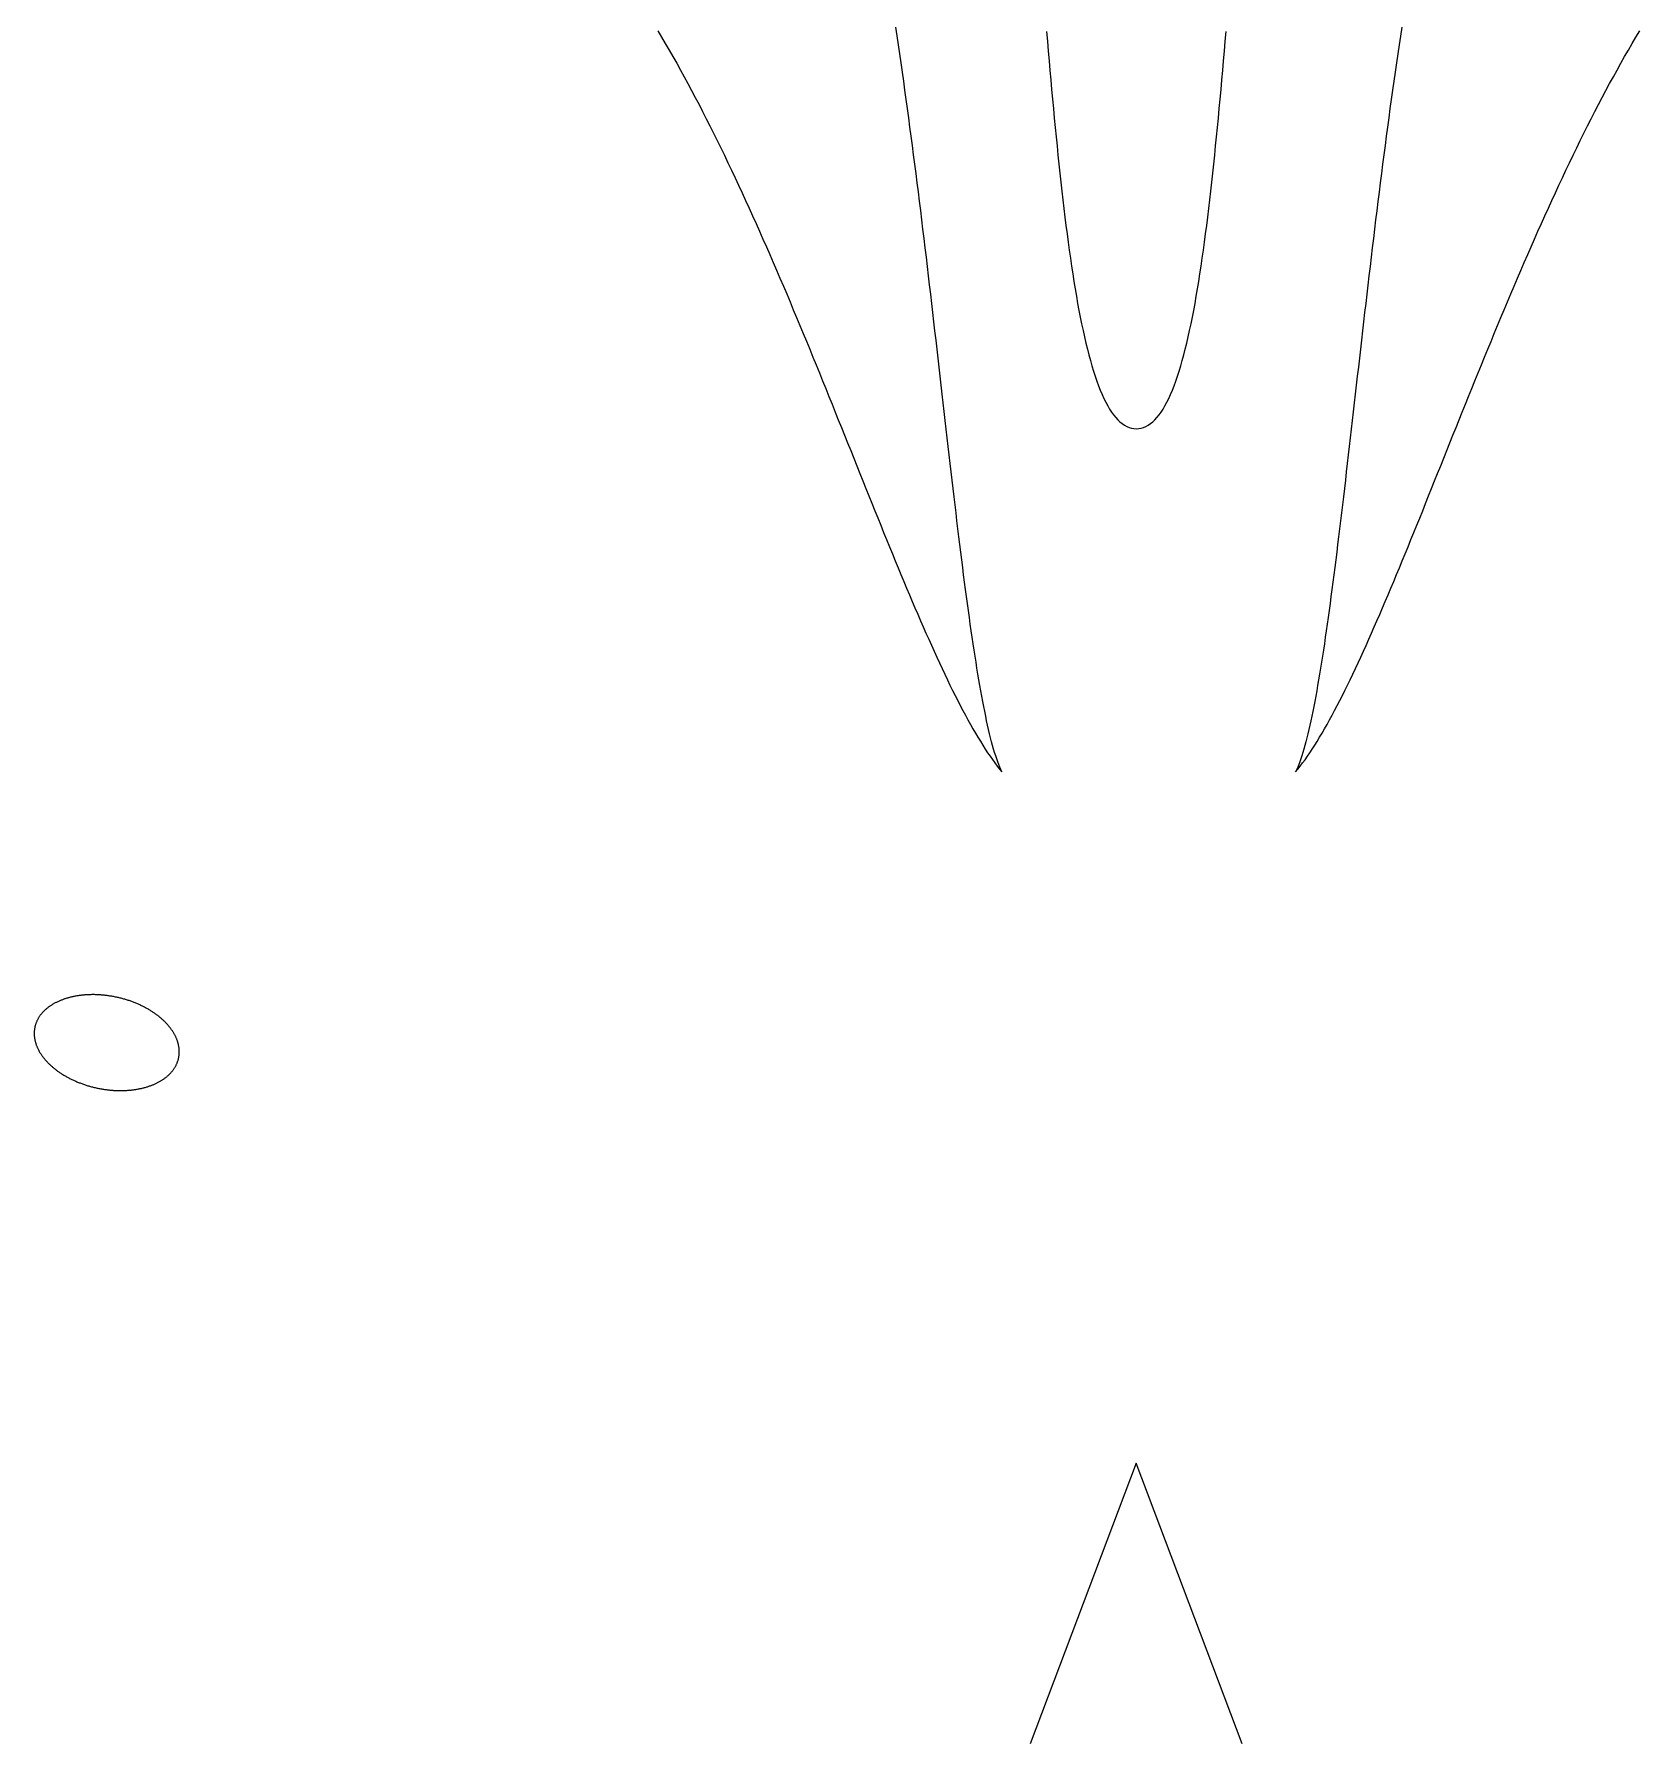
# Model space of a CAD drawing. Extents: x 5 to 105, y 2 to 136.
# Drawn here: x 48.6 to 57.93, y 37.06 to 46.99 of the extents above; entities that cross this region are included whole.
import ezdxf

# ---------------------------------------------------------------- set-up
doc = ezdxf.new("R2010")
doc.units = 0
doc.layers.get('0').update_dxf_attribs({"linetype": 'CONTINUOUS'})

msp = doc.modelspace()

# ---------------------------------------------------------------- linework, layer by layer
at = {"color": 7}
msp.add_lwpolyline([(48.6047, 41.2227), (48.6047, 41.2227)], close=True, dxfattribs=at)
msp.add_lwpolyline([(55.6211, 37.0581), (55.0055, 38.6896), (54.3899, 37.0581)], dxfattribs=at)
for points in [[(52.2248, 47.0135, 0), (52.2471, 46.9766, 0), (52.2692, 46.9393, 0), (52.2913, 46.9015, 0), (52.3133, 46.8633, 0), (52.3352, 46.8247, 0), (52.357, 46.7857, 0), (52.3788, 46.7463, 0), (52.4005, 46.7065, 0), (52.422, 46.6664, 0), (52.4436, 46.6259, 0), (52.465, 46.585, 0), (52.4863, 46.5438, 0), (52.5076, 46.5023, 0), (52.5288, 46.4605, 0), (52.5499, 46.4183, 0), (52.5709, 46.3759, 0), (52.5919, 46.3332, 0), (52.6127, 46.2902, 0), (52.6335, 46.247, 0), (52.6542, 46.2035, 0), (52.6748, 46.1598, 0), (52.6954, 46.1159, 0), (52.7158, 46.0718, 0), (52.7362, 46.0275, 0), (52.7565, 45.983, 0), (52.7767, 45.9383, 0), (52.7969, 45.8934, 0), (52.817, 45.8484, 0), (52.8369, 45.8033, 0), (52.8568, 45.758, 0), (52.8767, 45.7126, 0), (52.8964, 45.6671, 0), (52.9161, 45.6216, 0), (52.9357, 45.5759, 0), (52.9552, 45.5301, 0), (52.9746, 45.4843, 0), (52.994, 45.4385, 0), (53.0132, 45.3926, 0), (53.0324, 45.3467, 0), (53.0515, 45.3008, 0), (53.0706, 45.2549, 0), (53.0895, 45.209, 0), (53.1084, 45.1631, 0), (53.1272, 45.1172, 0), (53.1459, 45.0714, 0), (53.1646, 45.0256, 0), (53.1832, 44.98, 0), (53.2016, 44.9343, 0), (53.2201, 44.8888, 0), (53.2384, 44.8434, 0), (53.2566, 44.7981, 0), (53.2748, 44.7529, 0), (53.2929, 44.7079, 0), (53.3109, 44.663, 0), (53.3289, 44.6182, 0), (53.3467, 44.5737, 0), (53.3645, 44.5293, 0), (53.3822, 44.4851, 0), (53.3999, 44.4411, 0), (53.4174, 44.3974, 0), (53.4349, 44.3538, 0), (53.4523, 44.3105, 0), (53.4696, 44.2675, 0), (53.4869, 44.2247, 0), (53.5041, 44.1822, 0), (53.5211, 44.14, 0), (53.5382, 44.098, 0), (53.5551, 44.0564, 0), (53.572, 44.0151, 0), (53.5888, 43.9742, 0), (53.6055, 43.9336, 0), (53.6221, 43.8933, 0), (53.6387, 43.8534, 0), (53.6551, 43.8139, 0), (53.6715, 43.7748, 0), (53.6879, 43.736, 0), (53.7041, 43.6977, 0), (53.7203, 43.6598, 0), (53.7364, 43.6224, 0), (53.7524, 43.5854, 0), (53.7684, 43.5488, 0), (53.7843, 43.5128, 0), (53.8001, 43.4772, 0), (53.8158, 43.4421, 0), (53.8314, 43.4075, 0), (53.847, 43.3734, 0), (53.8625, 43.3398, 0), (53.8779, 43.3068, 0), (53.8933, 43.2744, 0), (53.9085, 43.2425, 0), (53.9237, 43.2112, 0), (53.9389, 43.1804, 0), (53.9539, 43.1503, 0), (53.9689, 43.1208, 0), (53.9838, 43.0919, 0), (53.9986, 43.0636, 0), (54.0133, 43.0359, 0), (54.028, 43.009, 0), (54.0426, 42.9826, 0), (54.0571, 42.957, 0), (54.0716, 42.9321, 0), (54.086, 42.9078, 0), (54.1003, 42.8843, 0), (54.1145, 42.8615, 0), (54.1287, 42.8394, 0), (54.1427, 42.8181, 0), (54.1567, 42.7975, 0), (54.1707, 42.7777, 0), (54.1845, 42.7587, 0), (54.1983, 42.7405, 0), (54.212, 42.7231, 0), (54.2257, 42.7065, 0)], [(54.2257, 42.7065, 0), (54.2195, 42.7196, 0), (54.2134, 42.7337, 0), (54.2074, 42.7489, 0), (54.2013, 42.765, 0), (54.1953, 42.7821, 0), (54.1894, 42.8002, 0), (54.1834, 42.8192, 0), (54.1775, 42.8391, 0), (54.1717, 42.86, 0), (54.1658, 42.8818, 0), (54.16, 42.9044, 0), (54.1542, 42.928, 0), (54.1484, 42.9524, 0), (54.1427, 42.9777, 0), (54.1369, 43.0038, 0), (54.1312, 43.0308, 0), (54.1255, 43.0586, 0), (54.1199, 43.0872, 0), (54.1142, 43.1165, 0), (54.1086, 43.1467, 0), (54.103, 43.1777, 0), (54.0974, 43.2094, 0), (54.0918, 43.2418, 0), (54.0862, 43.275, 0), (54.0806, 43.3089, 0), (54.0751, 43.3435, 0), (54.0695, 43.3788, 0), (54.064, 43.4148, 0), (54.0584, 43.4514, 0), (54.0529, 43.4887, 0), (54.0474, 43.5267, 0), (54.0419, 43.5653, 0), (54.0364, 43.6045, 0), (54.0308, 43.6443, 0), (54.0253, 43.6847, 0), (54.0198, 43.7257, 0), (54.0143, 43.7672, 0), (54.0088, 43.8093, 0), (54.0033, 43.852, 0), (53.9977, 43.8952, 0), (53.9922, 43.9389, 0), (53.9867, 43.9831, 0), (53.9811, 44.0278, 0), (53.9756, 44.073, 0), (53.97, 44.1187, 0), (53.9644, 44.1648, 0), (53.9588, 44.2114, 0), (53.9532, 44.2584, 0), (53.9476, 44.3058, 0), (53.942, 44.3536, 0), (53.9363, 44.4018, 0), (53.9306, 44.4504, 0), (53.9249, 44.4993, 0), (53.9192, 44.5486, 0), (53.9135, 44.5983, 0), (53.9078, 44.6483, 0), (53.902, 44.6986, 0), (53.8962, 44.7492, 0), (53.8904, 44.8001, 0), (53.8845, 44.8513, 0), (53.8786, 44.9027, 0), (53.8727, 44.9544, 0), (53.8668, 45.0064, 0), (53.8608, 45.0585, 0), (53.8548, 45.1109, 0), (53.8488, 45.1635, 0), (53.8427, 45.2163, 0), (53.8366, 45.2693, 0), (53.8305, 45.3224, 0), (53.8243, 45.3757, 0), (53.8181, 45.4291, 0), (53.8118, 45.4827, 0), (53.8055, 45.5363, 0), (53.7992, 45.5901, 0), (53.7928, 45.644, 0), (53.7864, 45.6979, 0), (53.7799, 45.7519, 0), (53.7734, 45.806, 0), (53.7669, 45.8601, 0), (53.7603, 45.9142, 0), (53.7536, 45.9684, 0), (53.7469, 46.0225, 0), (53.7402, 46.0767, 0), (53.7333, 46.1308, 0), (53.7265, 46.1849, 0), (53.7196, 46.2389, 0), (53.7126, 46.2929, 0), (53.7056, 46.3468, 0), (53.6985, 46.4006, 0), (53.6913, 46.4544, 0), (53.6841, 46.508, 0), (53.6769, 46.5615, 0), (53.6695, 46.6148, 0), (53.6621, 46.668, 0), (53.6547, 46.7211, 0), (53.6472, 46.774, 0), (53.6396, 46.8267, 0), (53.6319, 46.8791, 0), (53.6242, 46.9314, 0), (53.6164, 46.9835, 0), (53.6085, 47.0353, 0)], [(54.485, 47.0092, 0), (54.4899, 46.9526, 0), (54.4948, 46.8961, 0), (54.4997, 46.8398, 0), (54.5046, 46.7837, 0), (54.5096, 46.7278, 0), (54.5147, 46.6721, 0), (54.5197, 46.6167, 0), (54.5248, 46.5615, 0), (54.53, 46.5067, 0), (54.5352, 46.4522, 0), (54.5405, 46.398, 0), (54.5459, 46.3443, 0), (54.5513, 46.2909, 0), (54.5568, 46.238, 0), (54.5624, 46.1856, 0), (54.568, 46.1336, 0), (54.5738, 46.0822, 0), (54.5796, 46.0312, 0), (54.5855, 45.9809, 0), (54.5916, 45.9311, 0), (54.5977, 45.882, 0), (54.604, 45.8334, 0), (54.6103, 45.7856, 0), (54.6168, 45.7384, 0), (54.6234, 45.6919, 0), (54.6301, 45.6462, 0), (54.637, 45.6012, 0), (54.6439, 45.557, 0), (54.6511, 45.5136, 0), (54.6583, 45.4711, 0), (54.6658, 45.4294, 0), (54.6733, 45.3886, 0), (54.681, 45.3488, 0), (54.6889, 45.3098, 0), (54.697, 45.2718, 0), (54.7052, 45.2348, 0), (54.7136, 45.1989, 0), (54.7222, 45.1639, 0), (54.7309, 45.13, 0), (54.7398, 45.0973, 0), (54.749, 45.0656, 0), (54.7583, 45.035, 0), (54.7678, 45.0057, 0), (54.7776, 44.9775, 0), (54.7875, 44.9505, 0), (54.7976, 44.9248, 0), (54.808, 44.9003, 0), (54.8186, 44.8771, 0), (54.8294, 44.8552, 0), (54.8405, 44.8347, 0), (54.8517, 44.8155, 0), (54.8633, 44.7977, 0), (54.875, 44.7814, 0), (54.887, 44.7665, 0), (54.8993, 44.753, 0), (54.9118, 44.741, 0), (54.9246, 44.7306, 0), (54.9376, 44.7216, 0), (54.9509, 44.7143, 0), (54.9645, 44.7085, 0), (54.9784, 44.7044, 0), (54.9925, 44.7019, 0), (55.0069, 44.701, 0)], [(55.0069, 44.701, 0), (55.0214, 44.7019, 0), (55.0355, 44.7044, 0), (55.0494, 44.7085, 0), (55.0629, 44.7143, 0), (55.0762, 44.7216, 0), (55.0893, 44.7306, 0), (55.1021, 44.741, 0), (55.1146, 44.753, 0), (55.1268, 44.7665, 0), (55.1388, 44.7814, 0), (55.1506, 44.7977, 0), (55.1621, 44.8155, 0), (55.1734, 44.8347, 0), (55.1844, 44.8552, 0), (55.1952, 44.8771, 0), (55.2058, 44.9003, 0), (55.2162, 44.9248, 0), (55.2264, 44.9505, 0), (55.2363, 44.9775, 0), (55.246, 45.0057, 0), (55.2555, 45.035, 0), (55.2649, 45.0656, 0), (55.274, 45.0973, 0), (55.2829, 45.13, 0), (55.2917, 45.1639, 0), (55.3003, 45.1989, 0), (55.3087, 45.2348, 0), (55.3169, 45.2718, 0), (55.3249, 45.3098, 0), (55.3328, 45.3488, 0), (55.3405, 45.3886, 0), (55.3481, 45.4294, 0), (55.3555, 45.4711, 0), (55.3628, 45.5136, 0), (55.3699, 45.557, 0), (55.3769, 45.6012, 0), (55.3837, 45.6462, 0), (55.3905, 45.6919, 0), (55.3971, 45.7384, 0), (55.4035, 45.7856, 0), (55.4099, 45.8334, 0), (55.4161, 45.882, 0), (55.4223, 45.9311, 0), (55.4283, 45.9809, 0), (55.4342, 46.0312, 0), (55.4401, 46.0822, 0), (55.4458, 46.1336, 0), (55.4515, 46.1856, 0), (55.457, 46.238, 0), (55.4625, 46.2909, 0), (55.468, 46.3443, 0), (55.4733, 46.398, 0), (55.4786, 46.4522, 0), (55.4838, 46.5067, 0), (55.489, 46.5615, 0), (55.4941, 46.6167, 0), (55.4992, 46.6721, 0), (55.5042, 46.7278, 0), (55.5092, 46.7837, 0), (55.5142, 46.8398, 0), (55.5191, 46.8961, 0), (55.524, 46.9526, 0), (55.5289, 47.0092, 0)], [(56.5496, 47.0352, 0), (56.5418, 46.9833, 0), (56.534, 46.9313, 0), (56.5262, 46.879, 0), (56.5186, 46.8265, 0), (56.511, 46.7738, 0), (56.5035, 46.7209, 0), (56.496, 46.6679, 0), (56.4886, 46.6147, 0), (56.4813, 46.5613, 0), (56.474, 46.5078, 0), (56.4668, 46.4542, 0), (56.4597, 46.4005, 0), (56.4526, 46.3467, 0), (56.4455, 46.2928, 0), (56.4386, 46.2388, 0), (56.4317, 46.1847, 0), (56.4248, 46.1307, 0), (56.418, 46.0765, 0), (56.4112, 46.0224, 0), (56.4045, 45.9682, 0), (56.3979, 45.9141, 0), (56.3913, 45.86, 0), (56.3847, 45.8058, 0), (56.3782, 45.7518, 0), (56.3717, 45.6978, 0), (56.3653, 45.6438, 0), (56.3589, 45.59, 0), (56.3526, 45.5362, 0), (56.3463, 45.4825, 0), (56.34, 45.429, 0), (56.3338, 45.3755, 0), (56.3276, 45.3222, 0), (56.3215, 45.2691, 0), (56.3154, 45.2161, 0), (56.3093, 45.1634, 0), (56.3033, 45.1108, 0), (56.2973, 45.0584, 0), (56.2913, 45.0062, 0), (56.2854, 44.9543, 0), (56.2795, 44.9026, 0), (56.2736, 44.8511, 0), (56.2678, 44.7999, 0), (56.2619, 44.749, 0), (56.2561, 44.6984, 0), (56.2503, 44.6481, 0), (56.2446, 44.5981, 0), (56.2389, 44.5485, 0), (56.2332, 44.4992, 0), (56.2275, 44.4502, 0), (56.2218, 44.4016, 0), (56.2161, 44.3534, 0), (56.2105, 44.3056, 0), (56.2049, 44.2582, 0), (56.1993, 44.2112, 0), (56.1937, 44.1647, 0), (56.1881, 44.1185, 0), (56.1825, 44.0729, 0), (56.177, 44.0277, 0), (56.1714, 43.983, 0), (56.1659, 43.9388, 0), (56.1604, 43.895, 0), (56.1548, 43.8519, 0), (56.1493, 43.8092, 0), (56.1438, 43.7671, 0), (56.1383, 43.7255, 0), (56.1328, 43.6845, 0), (56.1273, 43.6441, 0), (56.1217, 43.6043, 0), (56.1162, 43.5651, 0), (56.1107, 43.5265, 0), (56.1052, 43.4886, 0), (56.0997, 43.4513, 0), (56.0941, 43.4146, 0), (56.0886, 43.3786, 0), (56.083, 43.3433, 0), (56.0775, 43.3087, 0), (56.0719, 43.2748, 0), (56.0663, 43.2416, 0), (56.0608, 43.2092, 0), (56.0552, 43.1775, 0), (56.0495, 43.1466, 0), (56.0439, 43.1164, 0), (56.0383, 43.087, 0), (56.0326, 43.0584, 0), (56.0269, 43.0306, 0), (56.0212, 43.0037, 0), (56.0155, 42.9775, 0), (56.0097, 42.9523, 0), (56.004, 42.9278, 0), (55.9982, 42.9043, 0), (55.9923, 42.8816, 0), (55.9865, 42.8598, 0), (55.9806, 42.839, 0), (55.9747, 42.819, 0), (55.9688, 42.8, 0), (55.9628, 42.782, 0), (55.9568, 42.7649, 0), (55.9508, 42.7487, 0), (55.9447, 42.7336, 0), (55.9386, 42.7194, 0), (55.9325, 42.7063, 0)], [(55.9325, 42.7063, 0), (55.9461, 42.7229, 0), (55.9599, 42.7403, 0), (55.9736, 42.7585, 0), (55.9875, 42.7776, 0), (56.0014, 42.7974, 0), (56.0154, 42.8179, 0), (56.0295, 42.8393, 0), (56.0437, 42.8613, 0), (56.0579, 42.8841, 0), (56.0722, 42.9077, 0), (56.0866, 42.9319, 0), (56.101, 42.9569, 0), (56.1155, 42.9825, 0), (56.1301, 43.0088, 0), (56.1448, 43.0358, 0), (56.1596, 43.0634, 0), (56.1744, 43.0917, 0), (56.1893, 43.1206, 0), (56.2043, 43.1501, 0), (56.2193, 43.1803, 0), (56.2344, 43.211, 0), (56.2496, 43.2423, 0), (56.2649, 43.2742, 0), (56.2802, 43.3067, 0), (56.2957, 43.3397, 0), (56.3112, 43.3732, 0), (56.3267, 43.4073, 0), (56.3424, 43.4419, 0), (56.3581, 43.477, 0), (56.3739, 43.5126, 0), (56.3898, 43.5487, 0), (56.4057, 43.5852, 0), (56.4218, 43.6222, 0), (56.4379, 43.6597, 0), (56.454, 43.6976, 0), (56.4703, 43.7359, 0), (56.4866, 43.7746, 0), (56.503, 43.8137, 0), (56.5195, 43.8533, 0), (56.5361, 43.8932, 0), (56.5527, 43.9334, 0), (56.5694, 43.974, 0), (56.5862, 44.015, 0), (56.6031, 44.0563, 0), (56.62, 44.0979, 0), (56.637, 44.1398, 0), (56.6541, 44.182, 0), (56.6713, 44.2245, 0), (56.6885, 44.2673, 0), (56.7059, 44.3104, 0), (56.7233, 44.3537, 0), (56.7407, 44.3972, 0), (56.7583, 44.441, 0), (56.7759, 44.485, 0), (56.7936, 44.5291, 0), (56.8114, 44.5735, 0), (56.8293, 44.6181, 0), (56.8472, 44.6628, 0), (56.8653, 44.7077, 0), (56.8834, 44.7528, 0), (56.9015, 44.798, 0), (56.9198, 44.8433, 0), (56.9381, 44.8887, 0), (56.9565, 44.9342, 0), (56.975, 44.9798, 0), (56.9936, 45.0255, 0), (57.0122, 45.0713, 0), (57.031, 45.1171, 0), (57.0498, 45.1629, 0), (57.0686, 45.2088, 0), (57.0876, 45.2547, 0), (57.1066, 45.3006, 0), (57.1257, 45.3466, 0), (57.1449, 45.3925, 0), (57.1642, 45.4384, 0), (57.1836, 45.4842, 0), (57.203, 45.53, 0), (57.2225, 45.5757, 0), (57.2421, 45.6214, 0), (57.2618, 45.667, 0), (57.2815, 45.7125, 0), (57.3013, 45.7579, 0), (57.3212, 45.8031, 0), (57.3412, 45.8483, 0), (57.3613, 45.8933, 0), (57.3814, 45.9381, 0), (57.4017, 45.9828, 0), (57.422, 46.0273, 0), (57.4423, 46.0717, 0), (57.4628, 46.1158, 0), (57.4833, 46.1597, 0), (57.504, 46.2034, 0), (57.5247, 46.2469, 0), (57.5455, 46.2901, 0), (57.5663, 46.3331, 0), (57.5873, 46.3758, 0), (57.6083, 46.4182, 0), (57.6294, 46.4603, 0), (57.6506, 46.5022, 0), (57.6718, 46.5437, 0), (57.6932, 46.5849, 0), (57.7146, 46.6257, 0), (57.7361, 46.6662, 0), (57.7577, 46.7064, 0), (57.7794, 46.7462, 0), (57.8011, 46.7856, 0), (57.823, 46.8246, 0), (57.8449, 46.8632, 0), (57.8669, 46.9014, 0), (57.8889, 46.9391, 0), (57.9111, 46.9765, 0), (57.9333, 47.0133, 0)], [(49.0791, 41.3971, 0), (49.0737, 41.3983, 0), (49.0682, 41.3994, 0), (49.0628, 41.4004, 0), (49.0574, 41.4014, 0), (49.0519, 41.4024, 0), (49.0465, 41.4033, 0), (49.0411, 41.4041, 0), (49.0357, 41.405, 0), (49.0304, 41.4057, 0), (49.025, 41.4065, 0), (49.0196, 41.4071, 0), (49.0143, 41.4078, 0), (49.009, 41.4084, 0), (49.0036, 41.4089, 0), (48.9983, 41.4094, 0), (48.993, 41.4098, 0), (48.9878, 41.4103, 0), (48.9825, 41.4106, 0), (48.9773, 41.4109, 0), (48.972, 41.4112, 0), (48.9668, 41.4114, 0), (48.9616, 41.4116, 0), (48.9564, 41.4118, 0), (48.9513, 41.4119, 0), (48.9461, 41.4119, 0), (48.941, 41.4119, 0), (48.9359, 41.4119, 0), (48.9308, 41.4118, 0), (48.9258, 41.4117, 0), (48.9207, 41.4116, 0), (48.9157, 41.4114, 0), (48.9107, 41.4111, 0), (48.9057, 41.4109, 0), (48.9008, 41.4105, 0), (48.8958, 41.4102, 0), (48.8909, 41.4098, 0), (48.886, 41.4093, 0), (48.8812, 41.4088, 0), (48.8763, 41.4083, 0), (48.8715, 41.4077, 0), (48.8668, 41.4071, 0), (48.862, 41.4065, 0), (48.8573, 41.4058, 0), (48.8526, 41.405, 0), (48.8479, 41.4043, 0), (48.8432, 41.4035, 0), (48.8386, 41.4026, 0), (48.834, 41.4017, 0), (48.8295, 41.4008, 0), (48.8249, 41.3998, 0), (48.8204, 41.3988, 0), (48.816, 41.3978, 0), (48.8115, 41.3967, 0), (48.8071, 41.3956, 0), (48.8028, 41.3944, 0), (48.7984, 41.3932, 0), (48.7941, 41.392, 0), (48.7899, 41.3907, 0), (48.7856, 41.3894, 0), (48.7814, 41.3881, 0), (48.7773, 41.3867, 0), (48.7731, 41.3853, 0), (48.769, 41.3838, 0), (48.765, 41.3823, 0), (48.761, 41.3808, 0), (48.757, 41.3792, 0), (48.753, 41.3777, 0), (48.7491, 41.376, 0), (48.7453, 41.3743, 0), (48.7414, 41.3726, 0), (48.7377, 41.3709, 0), (48.7339, 41.3691, 0), (48.7302, 41.3673, 0), (48.7266, 41.3655, 0), (48.7229, 41.3636, 0), (48.7194, 41.3617, 0), (48.7158, 41.3597, 0), (48.7123, 41.3577, 0), (48.7089, 41.3557, 0), (48.7055, 41.3537, 0), (48.7021, 41.3516, 0), (48.6988, 41.3495, 0), (48.6956, 41.3473, 0), (48.6924, 41.3452, 0), (48.6892, 41.3429, 0), (48.6861, 41.3407, 0), (48.683, 41.3384, 0), (48.68, 41.3361, 0), (48.677, 41.3338, 0), (48.6741, 41.3314, 0), (48.6712, 41.329, 0), (48.6683, 41.3265, 0), (48.6656, 41.3241, 0), (48.6628, 41.3216, 0), (48.6602, 41.319, 0), (48.6575, 41.3165, 0), (48.655, 41.3139, 0), (48.6525, 41.3113, 0), (48.65, 41.3086, 0), (48.6476, 41.3059, 0), (48.6452, 41.3032, 0), (48.6429, 41.3005, 0), (48.6407, 41.2977, 0), (48.6385, 41.2949, 0), (48.6364, 41.2921, 0), (48.6343, 41.2892, 0), (48.6323, 41.2863, 0), (48.6303, 41.2834, 0), (48.6284, 41.2804, 0), (48.6266, 41.2775, 0), (48.6248, 41.2745, 0), (48.6231, 41.2714, 0), (48.6214, 41.2684, 0), (48.6198, 41.2653, 0), (48.6183, 41.2622, 0), (48.6168, 41.259, 0), (48.6154, 41.2559, 0), (48.614, 41.2527, 0), (48.6127, 41.2495, 0), (48.6115, 41.2462, 0), (48.6103, 41.2429, 0), (48.6092, 41.2396, 0), (48.6082, 41.2363, 0), (48.6072, 41.233, 0), (48.6063, 41.2296, 0), (48.6055, 41.2262, 0), (48.6047, 41.2227, 0)], [(49.4404, 41.0437, 0), (49.4411, 41.0472, 0), (49.4418, 41.0506, 0), (49.4423, 41.0541, 0), (49.4428, 41.0575, 0), (49.4432, 41.061, 0), (49.4436, 41.0645, 0), (49.4439, 41.0679, 0), (49.4441, 41.0714, 0), (49.4442, 41.0748, 0), (49.4443, 41.0783, 0), (49.4443, 41.0818, 0), (49.4442, 41.0853, 0), (49.4441, 41.0887, 0), (49.4439, 41.0922, 0), (49.4436, 41.0957, 0), (49.4433, 41.0991, 0), (49.4429, 41.1026, 0), (49.4424, 41.1061, 0), (49.4419, 41.1095, 0), (49.4413, 41.113, 0), (49.4406, 41.1165, 0), (49.4399, 41.1199, 0), (49.4391, 41.1234, 0), (49.4383, 41.1268, 0), (49.4374, 41.1303, 0), (49.4364, 41.1337, 0), (49.4354, 41.1372, 0), (49.4343, 41.1406, 0), (49.4331, 41.144, 0), (49.4319, 41.1475, 0), (49.4306, 41.1509, 0), (49.4292, 41.1543, 0), (49.4278, 41.1577, 0), (49.4264, 41.1611, 0), (49.4249, 41.1645, 0), (49.4233, 41.1679, 0), (49.4216, 41.1712, 0), (49.4199, 41.1746, 0), (49.4182, 41.178, 0), (49.4164, 41.1813, 0), (49.4145, 41.1847, 0), (49.4126, 41.188, 0), (49.4106, 41.1913, 0), (49.4085, 41.1946, 0), (49.4064, 41.1979, 0), (49.4043, 41.2012, 0), (49.4021, 41.2045, 0), (49.3998, 41.2077, 0), (49.3975, 41.211, 0), (49.3951, 41.2142, 0), (49.3927, 41.2174, 0), (49.3902, 41.2207, 0), (49.3877, 41.2238, 0), (49.3851, 41.227, 0), (49.3825, 41.2302, 0), (49.3798, 41.2334, 0), (49.377, 41.2365, 0), (49.3743, 41.2396, 0), (49.3714, 41.2427, 0), (49.3685, 41.2458, 0), (49.3656, 41.2489, 0), (49.3626, 41.2519, 0), (49.3595, 41.255, 0), (49.3565, 41.258, 0), (49.3533, 41.261, 0), (49.3501, 41.264, 0), (49.3469, 41.267, 0), (49.3436, 41.2699, 0), (49.3403, 41.2728, 0), (49.3369, 41.2757, 0), (49.3335, 41.2786, 0), (49.33, 41.2815, 0), (49.3265, 41.2843, 0), (49.323, 41.2872, 0), (49.3194, 41.29, 0), (49.3157, 41.2927, 0), (49.312, 41.2955, 0), (49.3083, 41.2982, 0), (49.3045, 41.301, 0), (49.3007, 41.3036, 0), (49.2968, 41.3063, 0), (49.2929, 41.3089, 0), (49.289, 41.3116, 0), (49.285, 41.3142, 0), (49.2809, 41.3167, 0), (49.2769, 41.3193, 0), (49.2727, 41.3218, 0), (49.2686, 41.3243, 0), (49.2644, 41.3267, 0), (49.2602, 41.3292, 0), (49.2559, 41.3316, 0), (49.2516, 41.334, 0), (49.2472, 41.3363, 0), (49.2428, 41.3386, 0), (49.2384, 41.3409, 0), (49.234, 41.3432, 0), (49.2295, 41.3454, 0), (49.2249, 41.3477, 0), (49.2204, 41.3498, 0), (49.2157, 41.352, 0), (49.2111, 41.3541, 0), (49.2064, 41.3562, 0), (49.2017, 41.3582, 0), (49.197, 41.3603, 0), (49.1922, 41.3622, 0), (49.1874, 41.3642, 0), (49.1825, 41.3661, 0), (49.1776, 41.368, 0), (49.1727, 41.3699, 0), (49.1678, 41.3717, 0), (49.1628, 41.3735, 0), (49.1578, 41.3752, 0), (49.1527, 41.377, 0), (49.1477, 41.3786, 0), (49.1426, 41.3803, 0), (49.1374, 41.3819, 0), (49.1323, 41.3835, 0), (49.1271, 41.385, 0), (49.1219, 41.3865, 0), (49.1166, 41.388, 0), (49.1113, 41.3894, 0), (49.106, 41.3908, 0), (49.1007, 41.3921, 0), (49.0953, 41.3934, 0), (49.09, 41.3947, 0), (49.0846, 41.3959, 0), (49.0791, 41.3971, 0)], [(48.6047, 41.2227, 0), (48.604, 41.2193, 0), (48.6034, 41.2159, 0), (48.6028, 41.2124, 0), (48.6024, 41.2089, 0), (48.6019, 41.2055, 0), (48.6016, 41.202, 0), (48.6013, 41.1986, 0), (48.6011, 41.1951, 0), (48.601, 41.1916, 0), (48.6009, 41.1882, 0), (48.6009, 41.1847, 0), (48.601, 41.1812, 0), (48.6011, 41.1777, 0), (48.6013, 41.1743, 0), (48.6015, 41.1708, 0), (48.6019, 41.1673, 0), (48.6023, 41.1639, 0), (48.6027, 41.1604, 0), (48.6033, 41.1569, 0), (48.6039, 41.1535, 0), (48.6045, 41.15, 0), (48.6052, 41.1465, 0), (48.606, 41.1431, 0), (48.6069, 41.1396, 0), (48.6078, 41.1362, 0), (48.6088, 41.1327, 0), (48.6098, 41.1293, 0), (48.6109, 41.1259, 0), (48.6121, 41.1224, 0), (48.6133, 41.119, 0), (48.6146, 41.1156, 0), (48.6159, 41.1122, 0), (48.6173, 41.1088, 0), (48.6188, 41.1054, 0), (48.6203, 41.102, 0), (48.6219, 41.0986, 0), (48.6235, 41.0952, 0), (48.6252, 41.0919, 0), (48.627, 41.0885, 0), (48.6288, 41.0852, 0), (48.6307, 41.0818, 0), (48.6326, 41.0785, 0), (48.6346, 41.0752, 0), (48.6366, 41.0719, 0), (48.6387, 41.0686, 0), (48.6409, 41.0653, 0), (48.6431, 41.062, 0), (48.6454, 41.0587, 0), (48.6477, 41.0555, 0), (48.65, 41.0523, 0), (48.6525, 41.049, 0), (48.6549, 41.0458, 0), (48.6575, 41.0426, 0), (48.6601, 41.0394, 0), (48.6627, 41.0363, 0), (48.6654, 41.0331, 0), (48.6681, 41.03, 0), (48.6709, 41.0269, 0), (48.6738, 41.0238, 0), (48.6766, 41.0207, 0), (48.6796, 41.0176, 0), (48.6826, 41.0145, 0), (48.6856, 41.0115, 0), (48.6887, 41.0085, 0), (48.6918, 41.0055, 0), (48.695, 41.0025, 0), (48.6983, 40.9995, 0), (48.7015, 40.9966, 0), (48.7049, 40.9937, 0), (48.7082, 40.9907, 0), (48.7117, 40.9879, 0), (48.7151, 40.985, 0), (48.7187, 40.9821, 0), (48.7222, 40.9793, 0), (48.7258, 40.9765, 0), (48.7295, 40.9737, 0), (48.7332, 40.971, 0), (48.7369, 40.9682, 0), (48.7407, 40.9655, 0), (48.7445, 40.9628, 0), (48.7484, 40.9602, 0), (48.7523, 40.9575, 0), (48.7562, 40.9549, 0), (48.7602, 40.9523, 0), (48.7642, 40.9498, 0), (48.7683, 40.9472, 0), (48.7724, 40.9447, 0), (48.7766, 40.9422, 0), (48.7808, 40.9397, 0), (48.785, 40.9373, 0), (48.7893, 40.9349, 0), (48.7936, 40.9325, 0), (48.7979, 40.9302, 0), (48.8023, 40.9278, 0), (48.8067, 40.9255, 0), (48.8112, 40.9233, 0), (48.8157, 40.921, 0), (48.8202, 40.9188, 0), (48.8248, 40.9167, 0), (48.8294, 40.9145, 0), (48.8341, 40.9124, 0), (48.8387, 40.9103, 0), (48.8435, 40.9082, 0), (48.8482, 40.9062, 0), (48.853, 40.9042, 0), (48.8578, 40.9023, 0), (48.8627, 40.9004, 0), (48.8675, 40.8985, 0), (48.8724, 40.8966, 0), (48.8774, 40.8948, 0), (48.8824, 40.893, 0), (48.8874, 40.8912, 0), (48.8924, 40.8895, 0), (48.8975, 40.8878, 0), (48.9026, 40.8862, 0), (48.9077, 40.8846, 0), (48.9129, 40.883, 0), (48.9181, 40.8815, 0), (48.9233, 40.88, 0), (48.9285, 40.8785, 0), (48.9338, 40.8771, 0), (48.9391, 40.8757, 0), (48.9445, 40.8744, 0), (48.9498, 40.873, 0), (48.9552, 40.8718, 0), (48.9606, 40.8705, 0), (48.9661, 40.8694, 0)], [(48.9661, 40.8694, 0), (48.9715, 40.8682, 0), (48.9769, 40.8671, 0), (48.9824, 40.8661, 0), (48.9878, 40.8651, 0), (48.9932, 40.8641, 0), (48.9986, 40.8632, 0), (49.004, 40.8623, 0), (49.0094, 40.8615, 0), (49.0148, 40.8607, 0), (49.0201, 40.86, 0), (49.0255, 40.8593, 0), (49.0308, 40.8587, 0), (49.0362, 40.8581, 0), (49.0415, 40.8576, 0), (49.0468, 40.8571, 0), (49.0521, 40.8566, 0), (49.0573, 40.8562, 0), (49.0626, 40.8558, 0), (49.0678, 40.8555, 0), (49.0731, 40.8552, 0), (49.0783, 40.855, 0), (49.0835, 40.8548, 0), (49.0886, 40.8547, 0), (49.0938, 40.8545, 0), (49.0989, 40.8545, 0), (49.1041, 40.8545, 0), (49.1092, 40.8545, 0), (49.1143, 40.8546, 0), (49.1193, 40.8547, 0), (49.1244, 40.8548, 0), (49.1294, 40.855, 0), (49.1344, 40.8553, 0), (49.1394, 40.8555, 0), (49.1443, 40.8559, 0), (49.1492, 40.8562, 0), (49.1541, 40.8566, 0), (49.159, 40.8571, 0), (49.1639, 40.8576, 0), (49.1687, 40.8581, 0), (49.1735, 40.8587, 0), (49.1783, 40.8593, 0), (49.1831, 40.8599, 0), (49.1878, 40.8606, 0), (49.1925, 40.8613, 0), (49.1972, 40.8621, 0), (49.2018, 40.8629, 0), (49.2064, 40.8638, 0), (49.211, 40.8646, 0), (49.2156, 40.8656, 0), (49.2201, 40.8665, 0), (49.2246, 40.8675, 0), (49.2291, 40.8686, 0), (49.2335, 40.8697, 0), (49.2379, 40.8708, 0), (49.2423, 40.8719, 0), (49.2466, 40.8731, 0), (49.2509, 40.8744, 0), (49.2552, 40.8756, 0), (49.2594, 40.8769, 0), (49.2636, 40.8783, 0), (49.2678, 40.8797, 0), (49.2719, 40.8811, 0), (49.276, 40.8825, 0), (49.2801, 40.884, 0), (49.2841, 40.8856, 0), (49.2881, 40.8871, 0), (49.292, 40.8887, 0), (49.2959, 40.8903, 0), (49.2998, 40.892, 0), (49.3036, 40.8937, 0), (49.3074, 40.8955, 0), (49.3111, 40.8972, 0), (49.3148, 40.8991, 0), (49.3185, 40.9009, 0), (49.3221, 40.9028, 0), (49.3257, 40.9047, 0), (49.3292, 40.9066, 0), (49.3327, 40.9086, 0), (49.3362, 40.9106, 0), (49.3396, 40.9127, 0), (49.3429, 40.9148, 0), (49.3462, 40.9169, 0), (49.3495, 40.919, 0), (49.3527, 40.9212, 0), (49.3559, 40.9234, 0), (49.359, 40.9257, 0), (49.3621, 40.928, 0), (49.3651, 40.9303, 0), (49.3681, 40.9326, 0), (49.371, 40.935, 0), (49.3739, 40.9374, 0), (49.3767, 40.9398, 0), (49.3795, 40.9423, 0), (49.3822, 40.9448, 0), (49.3849, 40.9473, 0), (49.3875, 40.9499, 0), (49.3901, 40.9525, 0), (49.3926, 40.9551, 0), (49.3951, 40.9578, 0), (49.3975, 40.9605, 0), (49.3999, 40.9632, 0), (49.4022, 40.9659, 0), (49.4044, 40.9687, 0), (49.4066, 40.9715, 0), (49.4087, 40.9743, 0), (49.4108, 40.9772, 0), (49.4128, 40.9801, 0), (49.4148, 40.983, 0), (49.4167, 40.986, 0), (49.4185, 40.9889, 0), (49.4203, 40.992, 0), (49.422, 40.995, 0), (49.4237, 40.998, 0), (49.4253, 41.0011, 0), (49.4269, 41.0043, 0), (49.4283, 41.0074, 0), (49.4298, 41.0106, 0), (49.4311, 41.0138, 0), (49.4324, 41.017, 0), (49.4336, 41.0202, 0), (49.4348, 41.0235, 0), (49.4359, 41.0268, 0), (49.4369, 41.0302, 0), (49.4379, 41.0335, 0), (49.4388, 41.0369, 0), (49.4397, 41.0403, 0), (49.4404, 41.0437, 0)]]:
    msp.add_polyline3d(points, dxfattribs=at)

doc.saveas('drawing.dxf')
